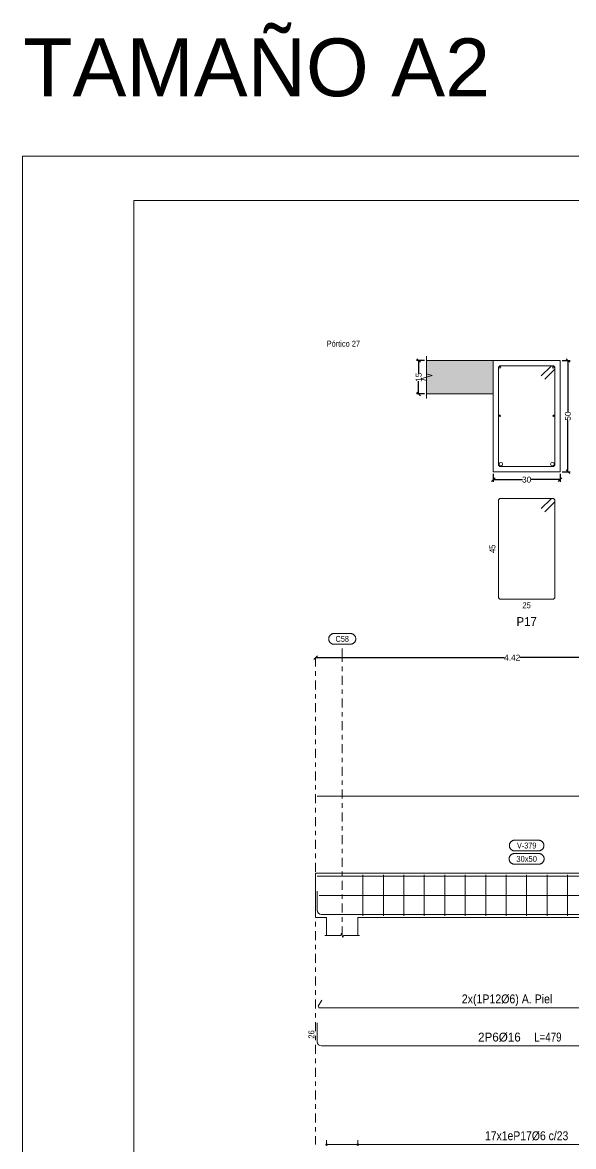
# Model space of a CAD drawing. Header units: millimetres. Extents: x 3 to 479, y -191 to 120.
# Drawn here: x 169.14 to 181.52, y -171.44 to -146.16 of the extents above; entities that cross this region are included whole.
import ezdxf
from ezdxf.enums import TextEntityAlignment as Align

# ---------------------------------------------------------------- set-up
doc = ezdxf.new("R2010")
doc.units = ezdxf.units.MM
doc.linetypes.add('CYPE_RAYAPUNTO', pattern=[0.4125, 0.2025, -0.105, 0, -0.105])
for name, color, linetype, lineweight in [('ALZ_ARM_LONG_ARM_TEXTOS', 3, 'Continuous', 9), ('ALZ_ARM_LONG_TXT_LONG', 3, 'Continuous', 9), ('ALZ_ARM_TRANS_TXT_EST', 3, 'Continuous', 9), ('ALZ_CONT_NUDOS', 122, 'Continuous', 9), ('ALZ_CONT_VIG_HORMIGON', 2, 'Continuous', 9), ('ALZ_COT_COT_ANCLAJES', 3, 'Continuous', 0), ('ALZ_COT_COT_EST', 3, 'Continuous', 0), ('ALZ_COT_COT_LIN_APOYOS', 2, 'CYPE_RAYAPUNTO', 0), ('ALZ_COT_LONGITUD_PROYECTADA', 122, 'Continuous', 0), ('ALZ_REF_COT_LIN_AUX_COTA', 2, 'CYPE_RAYAPUNTO', 9), ('ALZ_REF_REF_NOMBRE', 3, 'Continuous', 9), ('ALZ_REF_REF_REFERENCIA', 3, 'Continuous', 9), ('ALZ_REF_REFERENCIA_PORTICO', 3, 'Continuous', 9), ('ALZ_REF_TEXTO_REF_NOMBRE', 3, 'Continuous', 9), ('ALZ_REF_TEXTO_REF_REFERENCIA', 3, 'Continuous', 9), ('ARM_LONGITUDINAL_Ø16', 212, 'Continuous', 9), ('ARM_LONGITUDINAL_Ø6', 151, 'Continuous', 9), ('ARM_LONGITUDINAL_Ø8', 32, 'Continuous', 9), ('ARM_TRANSVERSAL_Ø6', 151, 'Continuous', 9), ('CIM_REFEREN', 2, 'Continuous', 0), ('RECUAD_LIMITES', 2, 'Continuous', 0), ('RECUAD_MARCO', 1, 'Continuous', 20), ('SEC_CONT_FORJADOS_SECCION', 8, 'Continuous', 9), ('SEC_CONT_VIG_HORMIGON_SECCION', 2, 'Continuous', 9), ('SEC_COTAS_SEC_DIM_VIGA', 122, 'Continuous', 0), ('SEC_COTAS_TEXTOS_DESPIECE_ESTRIBADO', 122, 'Continuous', 0), ('SEC_REF_TXT_POSICIONES_ARM_ESTRIBOS', 1, 'Continuous', 9)]:
    doc.layers.add(name, color=color, linetype=linetype, lineweight=lineweight)
doc.styles.add('CYPETXT_0.2_romans', font='arial.ttf', dxfattribs={"height": 0.133333})
doc.styles.add('CYPETXT_romans', font='arial.ttf', dxfattribs={"height": 0.2})
doc.dimstyles.new('cype_oblique', dxfattribs={"dimtxt": 0.18, "dimasz": 0.18, "dimexe": 0.05, "dimexo": 0.05, "dimgap": 0, "dimtad": 0, "dimdec": 4, "dimzin": 0, "dimdsep": 46, "dimtxsty": 'CYPETXT_0.2_romans', "dimblk": 'OBLIQUE', "dimtsz": 0.04, "dimcen": 0.09, "dimadec": 0, "dimazin": 0, "dimtfac": 1, "dimtdec": 4, "dimtofl": 0, "dimtmove": 2, "dimatfit": 3, "dimfxl": 1, "dimtolj": 1, "dimtzin": 0, "dimarcsym": 0})

# ---------------------------------------------------------------- blocks, each defined once
blk = doc.blocks.new('*D808')
at = {"layer": 'Defpoints', "color": 0, "transparency": 16777216}
for p in [(179.72, -156.262), (181.22, -156.262), (181.22, -156.44)]:
    blk.add_point(p, dxfattribs=at)
at = {"layer": 'SEC_COTAS_SEC_DIM_VIGA', "color": 0, "lineweight": -2, "transparency": 16777216}
for p, q in [((179.68, -156.48), (179.76, -156.4)), ((179.72, -156.312), (179.72, -156.49)), ((179.72, -156.44), (180.374, -156.44)), ((181.22, -156.44), (180.565, -156.44)), ((181.18, -156.48), (181.26, -156.4)), ((181.22, -156.312), (181.22, -156.49))]:
    blk.add_line(p, q, dxfattribs=at)
at = {"layer": 'SEC_COTAS_SEC_DIM_VIGA', "color": 0, "transparency": 16777216, "insert": (180.47, -156.44), "char_height": 0.1333, "attachment_point": 5, "style": 'CYPETXT_0.2_romans'}
blk.add_mtext('\\A1;30', dxfattribs=at)
blk = doc.blocks.new('_OBLIQUE')
at = {"color": 0, "linetype": 'ByBlock', "lineweight": -2}
blk.add_line((-0.5, -0.5), (0.5, 0.5), dxfattribs=at)
blk = doc.blocks.new('*D809')
at = {"layer": 'Defpoints', "color": 0, "transparency": 16777216}
for p in [(178.042, -153.762), (178.22, -153.762), (178.22, -154.512)]:
    blk.add_point(p, dxfattribs=at)
at = {"layer": 'SEC_COTAS_SEC_DIM_VIGA', "color": 0, "lineweight": -2, "transparency": 16777216}
for p, q in [((178.17, -153.762), (177.992, -153.762)), ((178.082, -153.802), (178.002, -153.722)), ((178.042, -153.762), (178.042, -154.048)), ((178.042, -154.512), (178.042, -154.227)), ((178.17, -154.512), (177.992, -154.512)), ((178.082, -154.552), (178.002, -154.472))]:
    blk.add_line(p, q, dxfattribs=at)
at = {"layer": 'SEC_COTAS_SEC_DIM_VIGA', "color": 0, "transparency": 16777216, "insert": (178.042, -154.137), "char_height": 0.1333, "attachment_point": 5, "rotation": 90, "style": 'CYPETXT_0.2_romans'}
blk.add_mtext('\\A1;15', dxfattribs=at)
blk = doc.blocks.new('*D810')
at = {"layer": 'Defpoints', "color": 0, "transparency": 16777216}
for p in [(181.22, -153.762), (181.397, -153.762), (181.22, -156.262)]:
    blk.add_point(p, dxfattribs=at)
at = {"layer": 'SEC_COTAS_SEC_DIM_VIGA', "color": 0, "lineweight": -2, "transparency": 16777216}
for p, q in [((181.27, -153.762), (181.447, -153.762)), ((181.437, -153.802), (181.357, -153.722)), ((181.397, -153.762), (181.397, -154.917)), ((181.397, -156.262), (181.397, -155.108)), ((181.27, -156.262), (181.447, -156.262)), ((181.437, -156.302), (181.357, -156.222))]:
    blk.add_line(p, q, dxfattribs=at)
at = {"layer": 'SEC_COTAS_SEC_DIM_VIGA', "color": 0, "transparency": 16777216, "insert": (181.397, -155.012), "char_height": 0.1333, "attachment_point": 5, "rotation": 90, "style": 'CYPETXT_0.2_romans'}
blk.add_mtext('\\A1;50', dxfattribs=at)
blk = doc.blocks.new('*D824')
at = {"layer": 'ALZ_COT_LONGITUD_PROYECTADA', "color": 0, "lineweight": -2, "transparency": 16777216}
for p, q in [((175.685, -160.482), (175.765, -160.402)), ((175.725, -160.442), (179.969, -160.442)), ((184.565, -160.442), (180.32, -160.442)), ((184.525, -160.482), (184.605, -160.402))]:
    blk.add_line(p, q, dxfattribs=at)
at = {"layer": 'Defpoints', "color": 0, "transparency": 16777216}
for p in [(175.725, -160.442), (175.725, -160.442), (184.565, -160.442)]:
    blk.add_point(p, dxfattribs=at)
at = {"layer": 'ALZ_COT_LONGITUD_PROYECTADA', "color": 0, "transparency": 16777216, "insert": (180.145, -160.442), "char_height": 0.1333, "attachment_point": 5, "style": 'CYPETXT_0.2_romans'}
blk.add_mtext('\\A1;4.42', dxfattribs=at)

msp = doc.modelspace()

# ---------------------------------------------------------------- hatches: boundary and pattern name
at = {"layer": 'SEC_CONT_FORJADOS_SECCION', "true_color": 0xdad7d3}
msp.add_hatch(color=254, dxfattribs=at).paths.add_polyline_path([(178.21951, -154.51243), (179.71951, -154.51243), (179.71951, -153.76243), (178.21951, -153.76243)])

# ---------------------------------------------------------------- linework, layer by layer
at = {"layer": 'ALZ_CONT_NUDOS'}
for p, q in [((175.97451, -166.28897), (175.97451, -166.68897)), ((176.67451, -166.28897), (176.67451, -166.68897))]:
    msp.add_line(p, q, dxfattribs=at)
for points in [[(176.67451, -165.28897), (175.97451, -165.28897), (175.72451, -165.28897), (175.72451, -166.28897), (175.97451, -166.28897)], [(175.93451, -166.68897), (176.29451, -166.68897), (176.30951, -166.63897), (176.33951, -166.73897), (176.35451, -166.68897), (176.71451, -166.68897)]]:
    msp.add_lwpolyline(points, dxfattribs=at)
at = {"layer": 'ALZ_CONT_VIG_HORMIGON'}
for p, q in [((176.67451, -165.28897), (184.26451, -165.28897)), ((176.67451, -166.28897), (184.26451, -166.28897))]:
    msp.add_line(p, q, dxfattribs=at)
at = {"layer": 'ALZ_COT_COT_EST'}
for p, q in [((175.97451, -171.39519), (175.97451, -171.29519)), ((176.67451, -171.39519), (176.67451, -171.29519))]:
    msp.add_line(p, q, dxfattribs=at)
for points in [[(175.97451, -171.39519), (176.67451, -171.39519), (176.67451, -171.29519)], [(176.67451, -171.39519), (184.26451, -171.39519), (184.26451, -171.29519)]]:
    msp.add_lwpolyline(points, dxfattribs=at)
for centre in [(175.97451, -171.39519), (176.67451, -171.39519), (176.67451, -171.39519)]:
    msp.add_circle(centre, 0.02, dxfattribs=at)
at = {"layer": 'ALZ_COT_COT_LIN_APOYOS'}
msp.add_line((175.72451, -160.44176), (175.72451, -171.39519), dxfattribs=at)
at = {"layer": 'ALZ_REF_COT_LIN_AUX_COTA'}
for p, q in [((176.32451, -160.44176), (176.32451, -160.14176)), ((176.32451, -166.68897), (176.32451, -160.44176))]:
    msp.add_line(p, q, dxfattribs=at)
at = {"layer": 'ALZ_REF_REF_NOMBRE'}
for points in [[(180.73751, -164.54897), (180.74552, -164.54924), (180.7535, -164.55004), (180.76141, -164.55138), (180.76921, -164.55324), (180.77687, -164.55561), (180.78435, -164.55849), (180.79163, -164.56187), (180.79866, -164.56572), (180.80542, -164.57004), (180.81188, -164.5748), (180.818, -164.57997), (180.82376, -164.58555), (180.82914, -164.5915), (180.83411, -164.59779), (180.83865, -164.6044), (180.84274, -164.6113), (180.84636, -164.61846), (180.84949, -164.62584), (180.85212, -164.63342), (180.85424, -164.64115), (180.85583, -164.64901), (180.8569, -164.65696), (180.85744, -164.66496), (180.85744, -164.67298), (180.8569, -164.68098), (180.85583, -164.68893), (180.85424, -164.69679), (180.85212, -164.70453), (180.84949, -164.7121), (180.84636, -164.71949), (180.84274, -164.72664), (180.83865, -164.73354), (180.83411, -164.74015), (180.82914, -164.74645), (180.82376, -164.7524), (180.818, -164.75797), (180.81188, -164.76315), (180.80542, -164.76791), (180.79866, -164.77222), (180.79163, -164.77608), (180.78435, -164.77945), (180.77687, -164.78233), (180.76921, -164.78471), (180.76141, -164.78657), (180.7535, -164.7879), (180.74552, -164.7887), (180.73751, -164.78897), (180.20151, -164.78897), (180.19349, -164.7887), (180.18551, -164.7879), (180.1776, -164.78657), (180.1698, -164.78471), (180.16214, -164.78233), (180.15466, -164.77945), (180.14738, -164.77608), (180.14035, -164.77222), (180.13359, -164.76791), (180.12714, -164.76315), (180.12101, -164.75797), (180.11525, -164.7524), (180.10987, -164.74645), (180.1049, -164.74015), (180.10036, -164.73354), (180.09627, -164.72664), (180.09265, -164.71949), (180.08952, -164.7121), (180.08689, -164.70453), (180.08477, -164.69679), (180.08318, -164.68893), (180.08211, -164.68098), (180.08157, -164.67298), (180.08157, -164.66496), (180.08211, -164.65696), (180.08318, -164.64901), (180.08477, -164.64115), (180.08689, -164.63342), (180.08952, -164.62584), (180.09265, -164.61846), (180.09627, -164.6113), (180.10036, -164.6044), (180.1049, -164.59779), (180.10987, -164.5915), (180.11525, -164.58555), (180.12101, -164.57997), (180.12714, -164.5748), (180.13359, -164.57004), (180.14035, -164.56572), (180.14738, -164.56187), (180.15466, -164.55849), (180.16214, -164.55561), (180.1698, -164.55324), (180.1776, -164.55138), (180.18551, -164.55004), (180.19349, -164.54924), (180.20151, -164.54897), (180.73751, -164.54897)], [(180.74251, -164.84897), (180.75052, -164.84924), (180.7585, -164.85004), (180.76641, -164.85138), (180.77421, -164.85324), (180.78187, -164.85561), (180.78935, -164.85849), (180.79663, -164.86187), (180.80366, -164.86572), (180.81042, -164.87004), (180.81688, -164.8748), (180.823, -164.87997), (180.82876, -164.88555), (180.83414, -164.8915), (180.83911, -164.89779), (180.84365, -164.9044), (180.84774, -164.9113), (180.85136, -164.91846), (180.85449, -164.92584), (180.85712, -164.93342), (180.85924, -164.94115), (180.86083, -164.94901), (180.8619, -164.95696), (180.86244, -164.96496), (180.86244, -164.97298), (180.8619, -164.98098), (180.86083, -164.98893), (180.85924, -164.99679), (180.85712, -165.00453), (180.85449, -165.0121), (180.85136, -165.01949), (180.84774, -165.02664), (180.84365, -165.03354), (180.83911, -165.04015), (180.83414, -165.04645), (180.82876, -165.0524), (180.823, -165.05797), (180.81688, -165.06315), (180.81042, -165.06791), (180.80366, -165.07222), (180.79663, -165.07608), (180.78935, -165.07945), (180.78187, -165.08233), (180.77421, -165.08471), (180.76641, -165.08657), (180.7585, -165.0879), (180.75052, -165.0887), (180.74251, -165.08897), (180.19651, -165.08897), (180.18849, -165.0887), (180.18051, -165.0879), (180.1726, -165.08657), (180.1648, -165.08471), (180.15714, -165.08233), (180.14966, -165.07945), (180.14238, -165.07608), (180.13535, -165.07222), (180.12859, -165.06791), (180.12214, -165.06315), (180.11601, -165.05797), (180.11025, -165.0524), (180.10487, -165.04645), (180.0999, -165.04015), (180.09536, -165.03354), (180.09127, -165.02664), (180.08765, -165.01949), (180.08452, -165.0121), (180.08189, -165.00453), (180.07977, -164.99679), (180.07818, -164.98893), (180.07711, -164.98098), (180.07657, -164.97298), (180.07657, -164.96496), (180.07711, -164.95696), (180.07818, -164.94901), (180.07977, -164.94115), (180.08189, -164.93342), (180.08452, -164.92584), (180.08765, -164.91846), (180.09127, -164.9113), (180.09536, -164.9044), (180.0999, -164.89779), (180.10487, -164.8915), (180.11025, -164.88555), (180.11601, -164.87997), (180.12214, -164.8748), (180.12859, -164.87004), (180.13535, -164.86572), (180.14238, -164.86187), (180.14966, -164.85849), (180.15714, -164.85561), (180.1648, -164.85324), (180.1726, -164.85138), (180.18051, -164.85004), (180.18849, -164.84924), (180.19651, -164.84897), (180.74251, -164.84897)]]:
    msp.add_lwpolyline(points, close=True, dxfattribs=at)
at = {"layer": 'ALZ_REF_REF_REFERENCIA'}
msp.add_lwpolyline([(176.50851, -159.90176), (176.51652, -159.90203), (176.5245, -159.90284), (176.53241, -159.90417), (176.54021, -159.90603), (176.54787, -159.9084), (176.55535, -159.91129), (176.56263, -159.91466), (176.56966, -159.91852), (176.57642, -159.92283), (176.58288, -159.92759), (176.589, -159.93277), (176.59476, -159.93834), (176.60014, -159.94429), (176.60511, -159.95058), (176.60965, -159.95719), (176.61374, -159.96409), (176.61736, -159.97125), (176.62049, -159.97864), (176.62312, -159.98621), (176.62524, -159.99395), (176.62683, -160.0018), (176.6279, -160.00975), (176.62844, -160.01775), (176.62844, -160.02577), (176.6279, -160.03378), (176.62683, -160.04172), (176.62524, -160.04958), (176.62312, -160.05732), (176.62049, -160.06489), (176.61736, -160.07228), (176.61374, -160.07943), (176.60965, -160.08633), (176.60511, -160.09295), (176.60014, -160.09924), (176.59476, -160.10519), (176.589, -160.11076), (176.58288, -160.11594), (176.57642, -160.1207), (176.56966, -160.12501), (176.56263, -160.12887), (176.55535, -160.13224), (176.54787, -160.13512), (176.54021, -160.1375), (176.53241, -160.13936), (176.5245, -160.14069), (176.51652, -160.1415), (176.50851, -160.14176), (176.14051, -160.14176), (176.13249, -160.1415), (176.12451, -160.14069), (176.1166, -160.13936), (176.1088, -160.1375), (176.10114, -160.13512), (176.09366, -160.13224), (176.08638, -160.12887), (176.07935, -160.12501), (176.07259, -160.1207), (176.06614, -160.11594), (176.06001, -160.11076), (176.05425, -160.10519), (176.04887, -160.09924), (176.0439, -160.09295), (176.03936, -160.08633), (176.03527, -160.07943), (176.03165, -160.07228), (176.02852, -160.06489), (176.02589, -160.05732), (176.02377, -160.04958), (176.02218, -160.04172), (176.02111, -160.03378), (176.02057, -160.02577), (176.02057, -160.01775), (176.02111, -160.00975), (176.02218, -160.0018), (176.02377, -159.99395), (176.02589, -159.98621), (176.02852, -159.97864), (176.03165, -159.97125), (176.03527, -159.96409), (176.03936, -159.95719), (176.0439, -159.95058), (176.04887, -159.94429), (176.05425, -159.93834), (176.06001, -159.93277), (176.06614, -159.92759), (176.07259, -159.92283), (176.07935, -159.91852), (176.08638, -159.91466), (176.09366, -159.91129), (176.10114, -159.9084), (176.1088, -159.90603), (176.1166, -159.90417), (176.12451, -159.90284), (176.13249, -159.90203), (176.14051, -159.90176), (176.50851, -159.90176)], close=True, dxfattribs=at)
at = {"layer": 'ARM_LONGITUDINAL_Ø16'}
for points in [[(175.76451, -165.69697), (175.76451, -166.12097), (175.77181, -166.15771), (175.79262, -166.18886), (175.82377, -166.20967), (175.86051, -166.21697), (184.82451, -166.21697)], [(175.76451, -168.65632), (175.76451, -169.08032), (175.77181, -169.11706), (175.79262, -169.14821), (175.82377, -169.16902), (175.86051, -169.17632), (184.82451, -169.17632)]]:
    msp.add_lwpolyline(points, dxfattribs=at)
for centre in [(179.88951, -156.09243), (181.04951, -156.09243)]:
    msp.add_circle(centre, 0.04, dxfattribs=at)
at = {"layer": 'ARM_LONGITUDINAL_Ø6'}
for points in [[(175.80607, -165.78897), (185.16451, -165.78897)], [(175.86451, -168.1449), (175.78529, -168.2821), (175.7878, -168.29632), (175.79502, -168.30882), (175.80607, -168.3181), (185.16451, -168.3181)]]:
    msp.add_lwpolyline(points, dxfattribs=at)
for centre in [(179.86451, -155.00243), (181.07451, -155.00243)]:
    msp.add_circle(centre, 0.015, dxfattribs=at)
at = {"layer": 'ARM_LONGITUDINAL_Ø8'}
for points in [[(175.76451, -163.55585), (193.46451, -163.55585)], [(175.76451, -165.36097), (193.46451, -165.36097)]]:
    msp.add_lwpolyline(points, dxfattribs=at)
for centre in [(179.86951, -153.91243), (181.06951, -153.91243)]:
    msp.add_circle(centre, 0.02, dxfattribs=at)
at = {"layer": 'ARM_TRANSVERSAL_Ø6'}
for p, q in [((176.78951, -165.32897), (176.78951, -166.24897)), ((177.24951, -165.32897), (177.24951, -166.24897)), ((177.70951, -165.32897), (177.70951, -166.24897)), ((178.16951, -165.32897), (178.16951, -166.24897)), ((178.62951, -165.32897), (178.62951, -166.24897)), ((179.08951, -165.32897), (179.08951, -166.24897)), ((179.54951, -165.32897), (179.54951, -166.24897)), ((180.00951, -165.32897), (180.00951, -166.24897)), ((180.46951, -165.32897), (180.46951, -166.24897)), ((180.92951, -165.32897), (180.92951, -166.24897)), ((181.38951, -165.32897), (181.38951, -166.24897))]:
    msp.add_line(p, q, dxfattribs=at)
for points in [[(180.87626, -154.18345), (181.0884, -153.97132), (181.09524, -153.96299), (181.10032, -153.95348), (181.10345, -153.94316), (181.10451, -153.93243), (181.10345, -153.9217), (181.10032, -153.91138), (181.09524, -153.90187), (181.0884, -153.89354), (181.08006, -153.8867), (181.07055, -153.88162), (181.06024, -153.87849), (181.04951, -153.87743), (179.88951, -153.87743), (179.86846, -153.88162), (179.85061, -153.89354), (179.83869, -153.91138), (179.83451, -153.93243), (179.83451, -156.09243), (179.83869, -156.11348), (179.85061, -156.13132), (179.86846, -156.14324), (179.88951, -156.14743), (181.04951, -156.14743), (181.07055, -156.14324), (181.0884, -156.13132), (181.10032, -156.11348), (181.10451, -156.09243), (181.10451, -153.93243), (181.10345, -153.9217), (181.10032, -153.91138), (181.09524, -153.90187), (181.0884, -153.89354), (181.08006, -153.8867), (181.07055, -153.88162), (181.06024, -153.87849), (181.04951, -153.87743), (181.03878, -153.87849), (181.02846, -153.88162), (181.01895, -153.8867), (181.01061, -153.89354), (180.79848, -154.10567)], [(180.87626, -157.16779), (181.0884, -156.95566), (181.09524, -156.94732), (181.10032, -156.93781), (181.10345, -156.92749), (181.10451, -156.91676), (181.10345, -156.90603), (181.10032, -156.89572), (181.09524, -156.88621), (181.0884, -156.87787), (181.08006, -156.87103), (181.07055, -156.86595), (181.06024, -156.86282), (181.04951, -156.86176), (179.88951, -156.86176), (179.86846, -156.86595), (179.85061, -156.87787), (179.83869, -156.89572), (179.83451, -156.91676), (179.83451, -159.07676), (179.83869, -159.09781), (179.85061, -159.11566), (179.86846, -159.12758), (179.88951, -159.13176), (181.04951, -159.13176), (181.07055, -159.12758), (181.0884, -159.11566), (181.10032, -159.09781), (181.10451, -159.07676), (181.10451, -156.91676), (181.10345, -156.90603), (181.10032, -156.89572), (181.09524, -156.88621), (181.0884, -156.87787), (181.08006, -156.87103), (181.07055, -156.86595), (181.06024, -156.86282), (181.04951, -156.86176), (181.03878, -156.86282), (181.02846, -156.86595), (181.01895, -156.87103), (181.01061, -156.87787), (180.79848, -157.09001)]]:
    msp.add_lwpolyline(points, dxfattribs=at)
at = {"layer": 'RECUAD_LIMITES'}
msp.add_lwpolyline([(169.13751, -191.16316), (228.53751, -191.16316), (228.53751, -149.16316), (169.13751, -149.16316), (169.13751, -191.16316)], close=True, dxfattribs=at)
at = {"layer": 'RECUAD_MARCO'}
msp.add_lwpolyline([(171.63751, -190.16316), (227.53751, -190.16316), (227.53751, -150.16316), (171.63751, -150.16316), (171.63751, -190.16316)], close=True, dxfattribs=at)
at = {"layer": 'SEC_CONT_FORJADOS_SECCION'}
for points in [[(178.21951, -154.61243), (178.21951, -154.21243), (178.09451, -154.17493), (178.34451, -154.09993), (178.21951, -154.06243), (178.21951, -153.66243)], [(178.21951, -154.51243), (179.71951, -154.51243), (179.71951, -153.76243), (178.21951, -153.76243)]]:
    msp.add_lwpolyline(points, dxfattribs=at)
at = {"layer": 'SEC_CONT_FORJADOS_SECCION', "color": 254, "true_color": 0xdad7d3}
msp.add_lwpolyline([(178.21951, -154.51243), (179.71951, -154.51243), (179.71951, -153.76243), (178.21951, -153.76243)], close=True, dxfattribs=at)
at = {"layer": 'SEC_CONT_VIG_HORMIGON_SECCION'}
msp.add_lwpolyline([(181.21951, -153.76243), (179.71951, -153.76243), (179.71951, -156.26243), (181.21951, -156.26243), (181.21951, -153.76243)], close=True, dxfattribs=at)

# ---------------------------------------------------------------- texts
at = {"layer": 'ALZ_ARM_LONG_ARM_TEXTOS', "style": 'CYPETXT_romans'}
for s, width, p in [('2x(1P12%%c6) A. Piel', 0.851134, (180.02951, -168.2181)), ('2P6%%c16', 0.935124, (179.85751, -169.07632))]:
    msp.add_text(s, height=0.2, dxfattribs=dict(at, width=width)).set_placement(p, align=Align.CENTER)
at = {"layer": 'ALZ_ARM_LONG_TXT_LONG', "style": 'CYPETXT_romans', "width": 0.785606}
msp.add_text(' L=479', height=0.2, dxfattribs=at).set_placement((180.91601, -169.07632), align=Align.CENTER)
at = {"layer": 'ALZ_ARM_TRANS_TXT_EST', "style": 'CYPETXT_romans', "width": 0.837616}
msp.add_text('17x1eP17%%c6 c/23', height=0.2, dxfattribs=at).set_placement((180.46951, -171.29519), align=Align.CENTER)
at = {"layer": 'ALZ_COT_COT_ANCLAJES', "style": 'CYPETXT_romans', "width": 0.872274}
msp.add_text('26', height=0.133333, rotation=90, dxfattribs=at).set_placement((175.69784, -168.91632), align=Align.CENTER)
at = {"layer": 'ALZ_REF_REFERENCIA_PORTICO', "style": 'CYPETXT_romans', "width": 0.820327}
msp.add_text('Pórtico 27', height=0.133333, dxfattribs=at).set_placement((175.97451, -153.38243), align=Align.MIDDLE_LEFT)
at = {"layer": 'ALZ_REF_TEXTO_REF_NOMBRE', "style": 'CYPETXT_romans'}
for s, width, p in [('V-379', 0.803518, (180.46951, -164.66897)), ('30x50', 0.876123, (180.46951, -164.96897))]:
    msp.add_text(s, height=0.133333, dxfattribs=dict(at, width=width)).set_placement(p, align=Align.MIDDLE_CENTER)
at = {"layer": 'ALZ_REF_TEXTO_REF_REFERENCIA', "style": 'CYPETXT_romans', "width": 0.8832}
msp.add_text('C58', height=0.133333, dxfattribs=at).set_placement((176.32451, -160.02176), align=Align.MIDDLE_CENTER)
at = {"layer": 'CIM_REFEREN', "insert": (169.15325, -146.51843), "char_height": 1.3, "attachment_point": 1, "style": 'CYPETXT_romans'}
msp.add_mtext_dynamic_manual_height_columns('TAMAÑO A2', width=20.4097016, gutter_width=12.5, heights=[0], dxfattribs=at)
at = {"layer": 'SEC_COTAS_TEXTOS_DESPIECE_ESTRIBADO', "style": 'CYPETXT_romans', "width": 0.872274}
msp.add_text('45', height=0.133333, rotation=90, dxfattribs=at).set_placement((179.76784, -157.99676), align=Align.CENTER)
msp.add_text('25', height=0.133333, dxfattribs=at).set_placement((180.46951, -159.19843), align=Align.TOP_CENTER)
at = {"layer": 'SEC_REF_TXT_POSICIONES_ARM_ESTRIBOS', "style": 'CYPETXT_romans', "width": 0.91451}
msp.add_text('P17', height=0.2, dxfattribs=at).set_placement((180.46951, -159.63176), align=Align.MIDDLE_CENTER)

# ---------------------------------------------------------------- dimensions: what is measured, and where the dimension line sits
at = {"layer": 'ALZ_COT_LONGITUD_PROYECTADA'}
dim = msp.add_aligned_dim(p1=(184.56451, -160.44176), p2=(175.72451, -160.44176), distance=0, text='4.42', dimstyle='cype_oblique', override={"dimexe": 0, "dimexo": 0}, dxfattribs=at)
dim.commit()
dim.dimension.update_dxf_attribs({"geometry": '*D824', "text_midpoint": (180.14451, -160.44176)})
at = {"layer": 'SEC_COTAS_SEC_DIM_VIGA'}
for p1, p2, distance, text, picture, middle in [((178.21951, -154.51243), (178.21951, -153.76243), 0.17733, '15', '*D809', (178.04217, -154.13743)), ((181.21951, -156.26243), (181.21951, -153.76243), -0.17733, '50', '*D810', (181.39684, -155.01243)), ((179.71951, -156.26243), (181.21951, -156.26243), -0.17733, '30', '*D808', (180.46951, -156.43976))]:
    dim = msp.add_aligned_dim(p1=p1, p2=p2, distance=distance, text=text, dimstyle='cype_oblique', dxfattribs=at)
    dim.commit()
    dim.dimension.update_dxf_attribs({"geometry": picture, "text_midpoint": middle})

doc.saveas('drawing.dxf')
